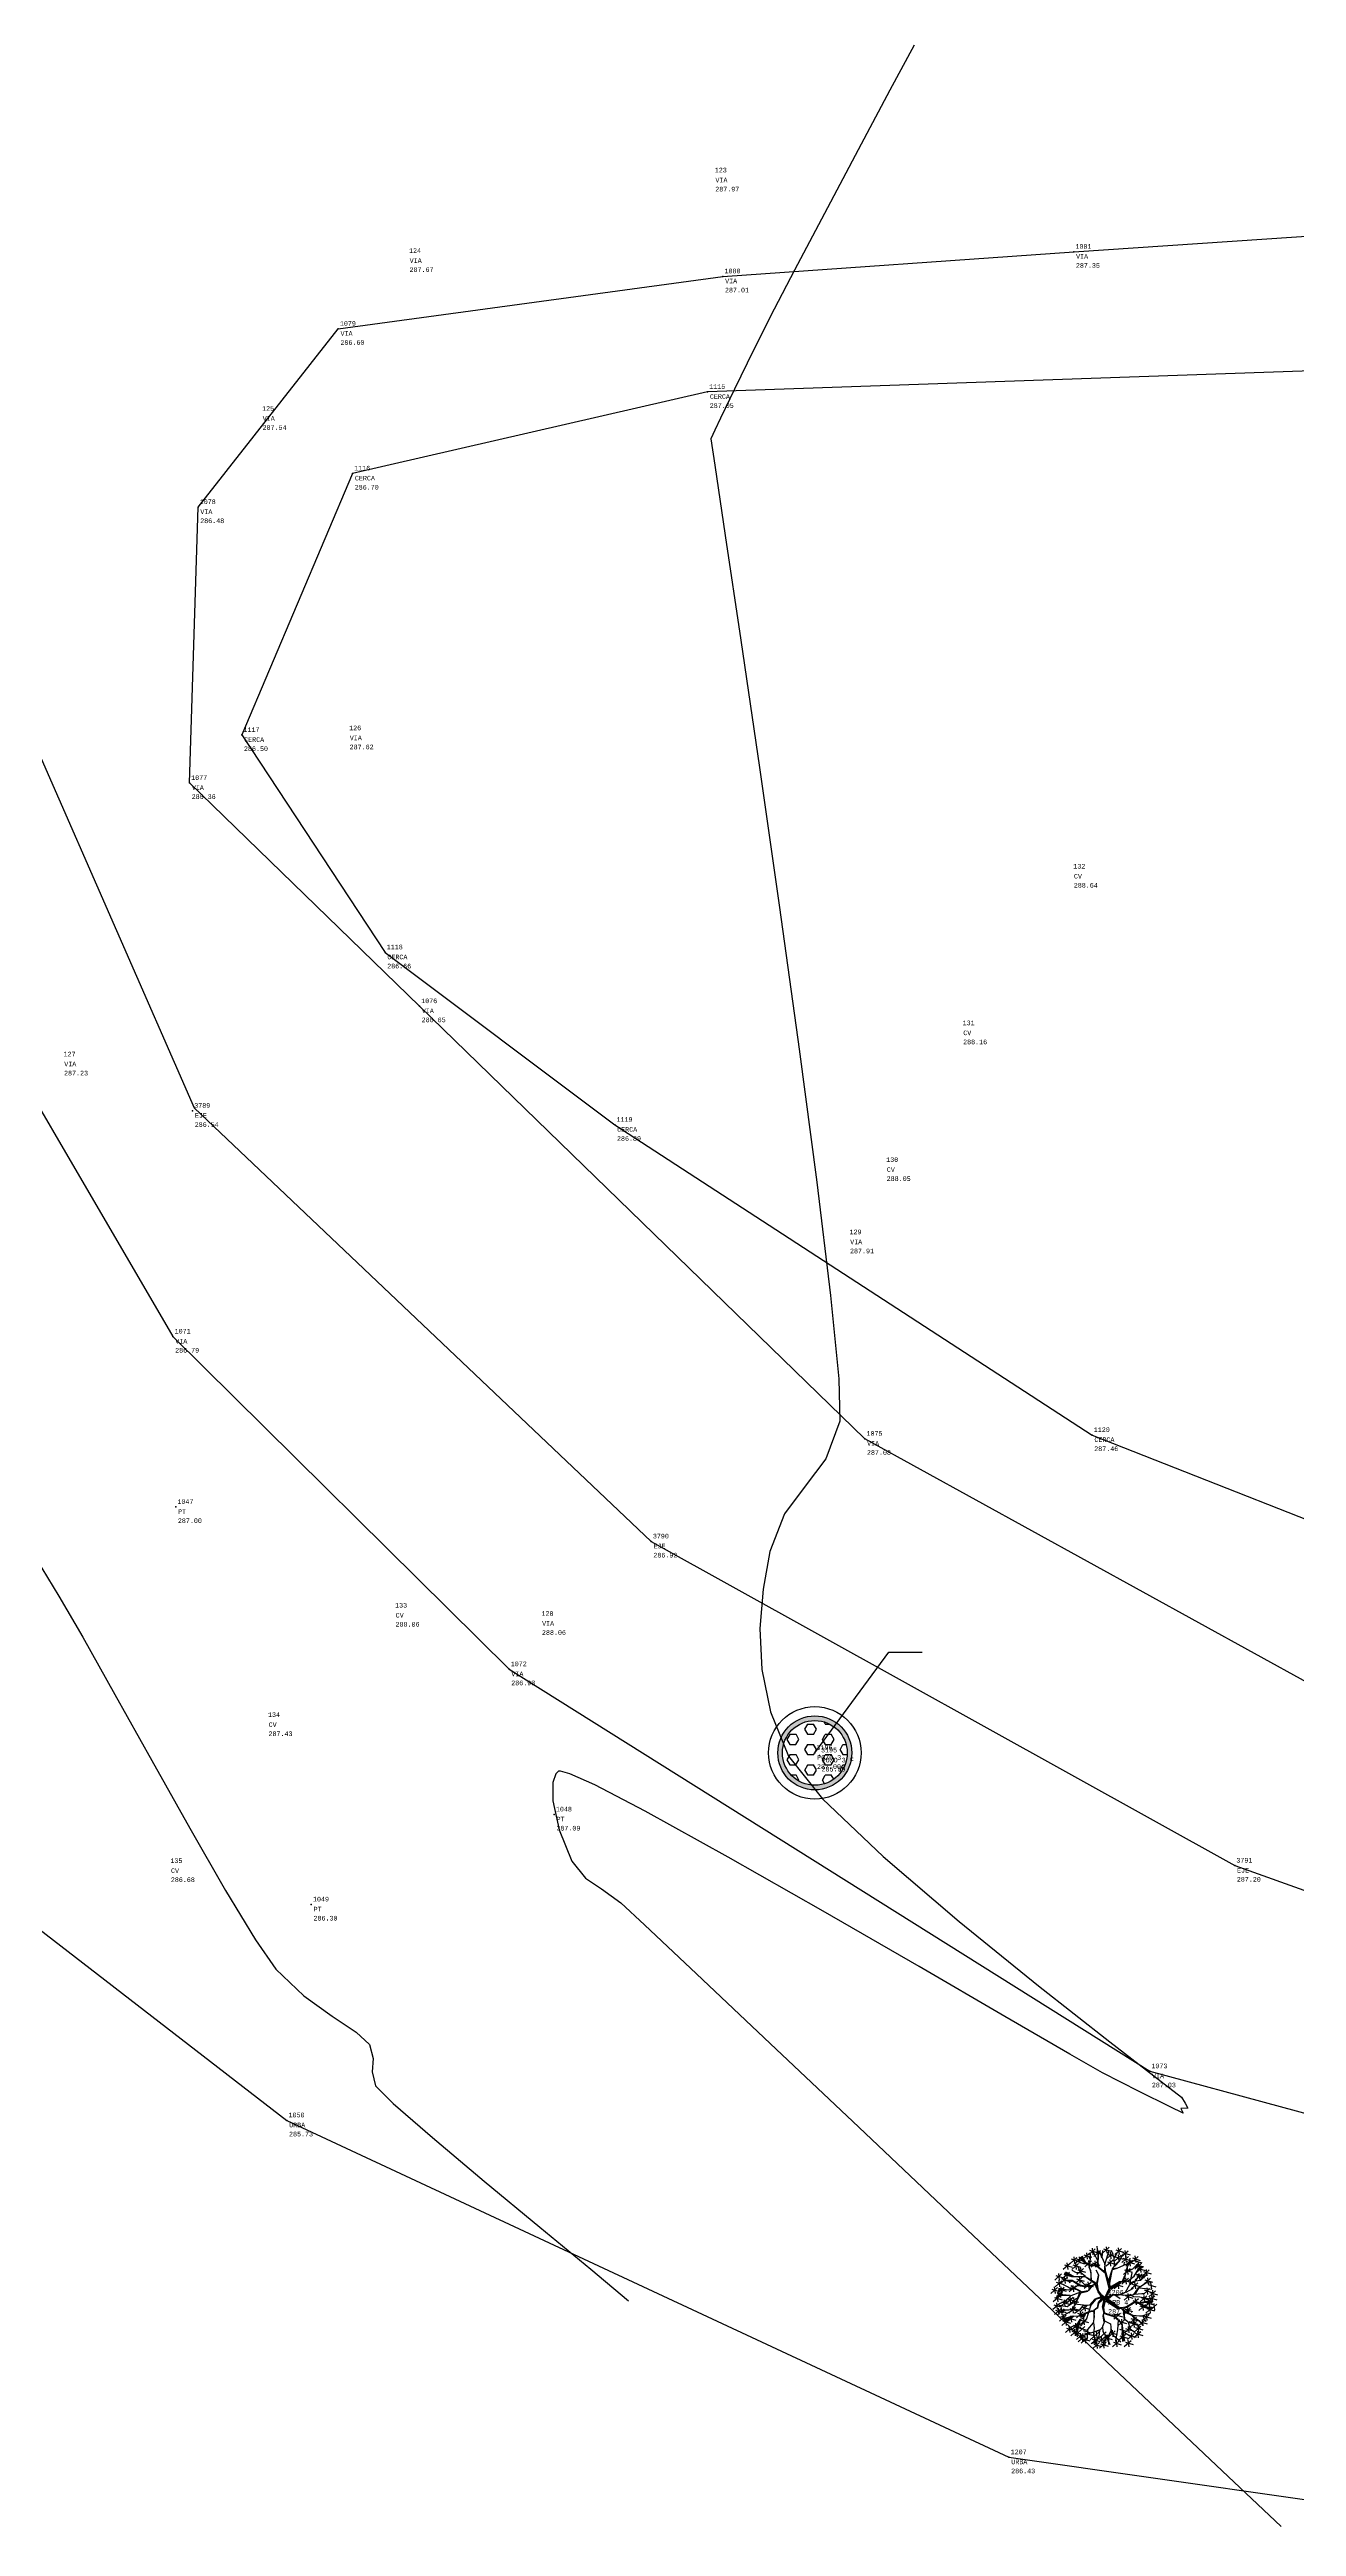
# Model space of a CAD drawing. Header units: metres. Extents: x 5050628 to 5051715, y 2427226 to 2427693.
# Drawn here: x 5051041.55 to 5051055.02, y 2427383.78 to 2427410.56 of the extents above; entities that cross this region are included whole.
import ezdxf
from ezdxf.enums import TextEntityAlignment as Align

# ---------------------------------------------------------------- set-up
doc = ezdxf.new("R2010")
doc.units = ezdxf.units.M
for name, color, linetype in [('1. Eje Vía', 7, 'Continuous'), ('ARBOLES', 3, 'Continuous'), ('C-TOPO-MINR-N', 11, 'Continuous'), ('Cerca', 90, 'FENCELINE2'), ('CVL_PUNTO', 2, 'Continuous'), ('CVL_PUNTO_COR', 2, 'Continuous'), ('CVL_PUNTO_NUM', 2, 'Continuous'), ('POZO', 251, 'Continuous'), ('Texto', 7, 'Continuous'), ('Urbanizacion', 222, 'Continuous'), ('Vía', 40, 'Continuous')]:
    doc.layers.add(name, color=color, linetype=linetype)
doc.styles.add('MONOTXT4', font='monotxt4.shx')
doc.linetypes.add('FENCELINE2', pattern='A,0.25,-0.1,[132,ltypeshp.shx,S=0.1,R=0,X=-0.1,Y=0],-0.1,1', length=1.45)

# ---------------------------------------------------------------- blocks, each defined once
blk = doc.blocks.new('POZO')
h = blk.add_hatch(color=251)
h.dxf.hatch_style = 1
h.paths.add_polyline_path([(0.4, 0, 1), (-0.4, 0, 1)])
h.paths.add_polyline_path([(-0.35, 0, -1), (0.35, 0, -1)], flags=16)
h = blk.add_hatch()
h.set_pattern_fill('HEX', color=252, scale=0.02)
h.set_pattern_definition([(0, (-1173315.06659, -1368270.07615), (0, 0.109985226308), [0.0635, -0.127]), (120, (-1173315.06659, -1368270.07615), (-0.095250000024, -0.054992613154), [0.0635, -0.127]), (60, (-1173315.00309, -1368270.07615), (-0.095250000024, 0.054992613154), [0.0635, -0.127])])
h.paths.add_polyline_path([(-0.35, 0, 1), (0.35, 0, 1)])
at = {"color": 252}
for radius in [0.5, 0.4, 0.35]:
    blk.add_circle((0, 0), radius, dxfattribs=at)
blk = doc.blocks.new('ar-2')
at = {"layer": 'ARBOLES'}
for p, q in [((28.786, 111.965), (28.579, 111.782)), ((28.613, 111.92), (28.846, 111.848)), ((28.69, 111.982), (28.714, 111.782)), ((28.994, 112.147), (28.788, 111.964)), ((28.821, 112.102), (29.055, 112.03)), ((29.043, 111.964), (28.837, 111.781)), ((28.87, 111.919), (29.104, 111.847)), ((28.899, 112.164), (28.922, 111.964)), ((28.948, 111.981), (28.971, 111.781)), ((29.159, 112.15), (28.953, 111.966)), ((29.24, 111.943), (28.972, 112.031)), ((28.986, 112.105), (29.22, 112.033)), ((29.064, 112.167), (29.087, 111.966)), ((29.381, 112.272), (29.175, 112.089)), ((29.208, 112.227), (29.442, 112.155)), ((29.442, 112.04), (29.235, 111.857)), ((29.269, 111.995), (29.502, 111.923)), ((29.286, 112.289), (29.309, 112.089)), ((29.552, 112.413), (29.346, 112.23)), ((29.401, 112.088), (29.364, 112.162)), ((29.379, 112.368), (29.613, 112.296)), ((29.632, 112.027), (29.426, 111.844)), ((29.457, 112.43), (29.48, 112.23)), ((29.459, 111.982), (29.692, 111.91)), ((29.716, 112.36), (29.509, 112.177)), ((29.537, 112.044), (29.56, 111.844)), ((29.543, 112.315), (29.776, 112.243)), ((29.603, 112.491), (29.626, 112.29)), ((29.982, 112.455), (29.776, 112.272)), ((29.809, 112.411), (30.043, 112.339)), ((29.887, 112.473), (29.91, 112.272)), ((30.096, 112.061), (29.889, 111.878)), ((30.099, 112.288), (29.893, 112.105)), ((29.923, 112.016), (30.156, 111.944)), ((29.926, 112.243), (30.16, 112.171)), ((30, 112.078), (30.023, 111.878)), ((30.004, 112.305), (30.027, 112.105)), ((30.344, 112.212), (30.137, 112.029)), ((30.353, 112.423), (30.146, 112.24)), ((30.171, 112.168), (30.404, 112.095)), ((30.18, 112.379), (30.413, 112.306)), ((30.248, 112.23), (30.271, 112.029)), ((30.257, 112.441), (30.28, 112.24)), ((30.555, 112.339), (30.348, 112.155)), ((30.566, 112.171), (30.36, 111.988)), ((30.382, 112.294), (30.615, 112.222)), ((30.393, 112.127), (30.627, 112.054)), ((30.434, 111.919), (30.446, 112)), ((30.459, 112.356), (30.482, 112.155)), ((30.471, 112.189), (30.494, 111.988)), ((30.694, 112.066), (30.488, 111.883)), ((30.521, 112.021), (30.755, 111.949)), ((30.599, 112.083), (30.622, 111.883)), ((30.86, 112.173), (30.654, 111.99)), ((30.687, 112.129), (30.921, 112.056)), ((30.743, 112.051), (30.977, 111.979)), ((30.963, 111.971), (30.756, 111.788)), ((30.765, 112.191), (30.788, 111.99)), ((30.79, 111.926), (31.023, 111.854)), ((31.017, 111.865), (30.81, 111.682)), ((30.857, 111.782), (30.956, 111.857)), ((30.867, 111.988), (30.89, 111.788)), ((30.921, 111.882), (30.945, 111.682)), ((28.4, 111.227), (28.194, 111.044)), ((28.227, 111.182), (28.46, 111.11)), ((28.305, 111.244), (28.328, 111.044)), ((28.528, 111.641), (28.322, 111.457)), ((28.536, 111.431), (28.33, 111.248)), ((28.355, 111.596), (28.589, 111.524)), ((28.363, 111.387), (28.597, 111.315)), ((28.569, 111.108), (28.363, 110.925)), ((28.603, 111.231), (28.396, 111.048)), ((28.43, 111.186), (28.663, 111.114)), ((28.433, 111.658), (28.456, 111.457)), ((28.441, 111.449), (28.464, 111.248)), ((28.474, 111.126), (28.497, 110.925)), ((28.703, 111.533), (28.497, 111.35)), ((28.507, 111.248), (28.53, 111.048)), ((28.68, 111.44), (28.53, 111.502)), ((28.764, 111.682), (28.558, 111.499)), ((28.608, 111.55), (28.631, 111.35)), ((28.669, 111.7), (28.692, 111.499)), ((28.964, 111.276), (28.758, 111.092)), ((28.869, 111.293), (28.892, 111.092)), ((29.153, 111.542), (28.947, 111.359)), ((28.98, 111.498), (29.214, 111.426)), ((29.198, 111.809), (28.992, 111.626)), ((29.025, 111.764), (29.259, 111.692)), ((29.058, 111.56), (29.081, 111.359)), ((29.29, 111.272), (29.084, 111.452)), ((29.103, 111.827), (29.126, 111.626)), ((29.426, 111.381), (29.22, 111.198)), ((29.253, 111.336), (29.486, 111.264)), ((29.331, 111.398), (29.354, 111.198)), ((30.16, 111.33), (30.393, 111.258)), ((30.237, 111.392), (30.26, 111.192)), ((30.572, 111.509), (30.366, 111.326)), ((30.399, 111.465), (30.632, 111.392)), ((30.449, 111.764), (30.683, 111.692)), ((30.477, 111.527), (30.5, 111.326)), ((30.527, 111.827), (30.55, 111.626)), ((30.603, 111.328), (30.677, 111.671)), ((30.85, 111.375), (30.644, 111.192)), ((30.677, 111.33), (30.911, 111.258)), ((30.755, 111.392), (30.778, 111.192)), ((30.808, 111.591), (31.042, 111.519)), ((30.844, 111.82), (31.077, 111.748)), ((31.2, 111.764), (30.994, 111.581)), ((31.222, 111.198), (31.016, 111.015)), ((31.027, 111.72), (31.261, 111.648)), ((31.239, 111.509), (31.033, 111.326)), ((31.049, 111.153), (31.283, 111.081)), ((31.066, 111.465), (31.3, 111.392)), ((31.094, 111.372), (31.231, 111.378)), ((31.105, 111.782), (31.128, 111.581)), ((31.127, 111.215), (31.15, 111.015)), ((31.144, 111.527), (31.167, 111.326)), ((31.164, 111.32), (31.398, 111.248)), ((31.394, 111.125), (31.188, 110.942)), ((31.221, 111.081), (31.455, 111.009)), ((31.242, 111.382), (31.265, 111.182)), ((31.299, 111.143), (31.322, 110.942)), ((28.468, 110.742), (28.262, 110.559)), ((28.48, 110.97), (28.274, 110.787)), ((28.295, 110.697), (28.529, 110.625)), ((28.307, 110.925), (28.541, 110.853)), ((28.513, 110.584), (28.307, 110.401)), ((28.34, 110.539), (28.574, 110.467)), ((28.373, 110.759), (28.396, 110.559)), ((28.385, 110.987), (28.408, 110.787)), ((28.608, 110.578), (28.402, 110.395)), ((28.418, 110.601), (28.441, 110.401)), ((28.435, 110.533), (28.669, 110.461)), ((28.669, 110.386), (28.463, 110.203)), ((28.699, 110.836), (28.493, 110.653)), ((28.513, 110.595), (28.536, 110.395)), ((28.526, 110.791), (28.759, 110.719)), ((28.574, 110.403), (28.597, 110.203)), ((28.604, 110.853), (28.627, 110.653)), ((28.875, 110.925), (28.669, 110.742)), ((28.897, 110.351), (28.69, 110.168)), ((28.702, 110.88), (28.936, 110.808)), ((28.953, 110.629), (28.747, 110.446)), ((28.98, 110.902), (28.774, 110.719)), ((28.78, 110.942), (28.803, 110.742)), ((28.78, 110.585), (29.013, 110.513)), ((28.801, 110.368), (28.825, 110.168)), ((28.807, 110.857), (29.041, 110.785)), ((28.858, 110.647), (28.881, 110.446)), ((28.885, 110.919), (28.908, 110.719)), ((29.183, 110.491), (28.977, 110.308)), ((29.01, 110.446), (29.243, 110.374)), ((29.088, 110.508), (29.111, 110.308)), ((29.32, 110.686), (29.114, 110.503)), ((29.147, 110.641), (29.381, 110.569)), ((29.225, 110.703), (29.248, 110.503)), ((30.328, 110.446), (30.122, 110.263)), ((30.155, 110.402), (30.389, 110.329)), ((30.627, 110.614), (30.421, 110.43)), ((30.638, 111.025), (30.432, 110.841)), ((30.454, 110.569), (30.687, 110.497)), ((30.465, 110.98), (30.699, 110.908)), ((30.532, 110.631), (30.555, 110.43)), ((30.543, 111.042), (30.566, 110.841)), ((30.868, 110.88), (30.662, 110.697)), ((30.716, 110.341), (30.739, 110.14)), ((30.773, 110.897), (30.796, 110.697)), ((31.089, 110.713), (30.883, 110.53)), ((30.916, 110.668), (31.15, 110.596)), ((31.128, 110.97), (30.922, 110.787)), ((30.994, 110.73), (31.017, 110.53)), ((31.2, 110.407), (30.994, 110.224)), ((31.033, 110.987), (31.056, 110.787)), ((31.276, 110.82), (31.07, 110.637)), ((31.301, 110.632), (31.094, 110.449)), ((31.103, 110.776), (31.336, 110.704)), ((31.105, 110.425), (31.128, 110.224)), ((31.128, 110.587), (31.361, 110.515)), ((31.368, 110.97), (31.162, 110.787)), ((31.181, 110.838), (31.204, 110.637)), ((31.195, 110.925), (31.428, 110.853)), ((31.205, 110.649), (31.228, 110.449)), ((31.433, 110.725), (31.227, 110.542)), ((31.273, 110.987), (31.296, 110.787)), ((31.338, 110.742), (31.361, 110.542)), ((28.738, 110.254), (28.532, 110.071)), ((28.565, 110.21), (28.798, 110.138)), ((28.848, 110.035), (28.641, 109.852)), ((28.643, 110.272), (28.666, 110.071)), ((28.675, 109.99), (28.908, 109.918)), ((28.724, 110.306), (28.957, 110.234)), ((28.752, 110.053), (28.776, 109.852)), ((29.013, 109.94), (28.807, 109.757)), ((28.84, 109.895), (29.074, 109.823)), ((29.048, 110.123), (28.842, 109.94)), ((28.875, 110.078), (29.109, 110.006)), ((28.918, 109.957), (28.941, 109.757)), ((28.953, 110.14), (28.976, 109.94)), ((28.974, 109.92), (28.997, 109.72)), ((29.186, 109.821), (28.979, 109.638)), ((29.235, 109.753), (29.028, 109.57)), ((29.237, 110.04), (29.031, 109.856)), ((29.064, 109.995), (29.297, 109.923)), ((29.09, 109.838), (29.113, 109.638)), ((29.113, 110.228), (29.346, 110.156)), ((29.331, 109.718), (29.124, 109.535)), ((29.139, 109.77), (29.162, 109.57)), ((29.158, 109.673), (29.391, 109.601)), ((29.181, 109.913), (29.414, 109.841)), ((29.23, 109.845), (29.463, 109.773)), ((29.235, 109.735), (29.259, 109.535)), ((29.603, 109.817), (29.397, 109.634)), ((29.459, 109.65), (29.692, 109.578)), ((29.508, 109.835), (29.531, 109.634)), ((29.514, 109.523), (29.632, 109.679)), ((29.537, 109.712), (29.56, 109.512)), ((29.581, 109.897), (29.605, 109.696)), ((29.654, 109.673), (29.887, 109.601)), ((29.887, 109.874), (29.681, 109.691)), ((29.904, 109.773), (29.698, 109.59)), ((29.731, 109.735), (29.754, 109.535)), ((29.792, 109.574), (29.815, 109.373)), ((30.01, 109.763), (29.803, 109.579)), ((29.869, 109.753), (29.831, 109.61)), ((29.831, 109.61), (29.85, 109.479)), ((29.837, 109.718), (30.07, 109.646)), ((29.914, 109.78), (29.938, 109.579)), ((30.165, 109.907), (29.959, 109.724)), ((29.992, 109.862), (30.226, 109.79)), ((30.282, 109.601), (30.076, 109.418)), ((30.167, 109.616), (30.211, 109.523)), ((30.187, 109.618), (30.21, 109.418)), ((30.449, 110.246), (30.243, 110.063)), ((30.471, 109.796), (30.265, 109.613)), ((30.276, 110.201), (30.51, 110.129)), ((30.294, 109.956), (30.527, 109.884)), ((30.298, 109.751), (30.532, 109.679)), ((30.354, 110.263), (30.377, 110.063)), ((30.376, 109.813), (30.399, 109.613)), ((30.645, 109.605), (30.439, 109.422)), ((30.65, 110.024), (30.444, 109.841)), ((30.477, 109.979), (30.71, 109.907)), ((30.743, 109.829), (30.537, 109.646)), ((30.55, 109.623), (30.573, 109.422)), ((30.555, 110.041), (30.578, 109.841)), ((30.57, 109.784), (30.804, 109.712)), ((30.811, 110.324), (30.605, 110.14)), ((30.811, 110.191), (30.605, 110.008)), ((30.638, 110.279), (30.872, 110.207)), ((30.648, 109.846), (30.671, 109.646)), ((30.716, 110.208), (30.739, 110.008)), ((30.94, 109.879), (30.733, 109.696)), ((30.944, 110.051), (30.738, 109.868)), ((30.767, 109.835), (31, 109.763)), ((30.771, 110.006), (31.004, 109.934)), ((30.844, 109.897), (30.867, 109.696)), ((30.849, 110.068), (30.872, 109.868)), ((31.078, 110.24), (30.872, 110.057)), ((30.883, 110.226), (31.007, 110.065)), ((30.905, 110.195), (31.138, 110.123)), ((30.983, 110.257), (31.006, 110.057)), ((29.684, 109.547), (29.478, 109.364)), ((29.511, 109.502), (29.745, 109.43)), ((29.589, 109.564), (29.612, 109.364)), ((29.887, 109.556), (29.681, 109.373)), ((29.714, 109.512), (29.948, 109.44)), ((30.109, 109.556), (30.343, 109.484)), ((30.472, 109.561), (30.706, 109.489))]:
    blk.add_line(p, q, dxfattribs=at)
at = {"layer": 'ARBOLES', "color": 27}
for p, q in [((29.041, 111.839), (28.91, 111.982)), ((29.102, 111.683), (29.041, 111.839)), ((29.245, 111.956), (29.091, 112.149)), ((29.115, 112.149), (29.24, 111.988)), ((29.24, 111.988), (29.14, 112.174)), ((29.277, 111.969), (29.158, 112.187)), ((29.383, 111.888), (29.245, 111.956)), ((29.383, 111.9), (29.277, 111.969)), ((29.346, 112.057), (29.369, 111.857)), ((29.37, 111.844), (29.414, 112.149)), ((29.42, 111.733), (29.37, 111.844)), ((29.37, 111.844), (29.42, 111.683)), ((29.494, 111.894), (29.383, 111.9)), ((29.588, 111.876), (29.383, 111.888)), ((29.414, 112.149), (29.395, 112.287)), ((29.619, 111.888), (29.494, 111.894)), ((29.638, 112.025), (29.5, 112.311)), ((29.862, 111.657), (29.588, 111.876)), ((29.638, 112.218), (29.619, 112.342)), ((29.619, 111.888), (29.644, 112.043)), ((29.62, 112.377), (29.643, 112.177)), ((29.638, 112.342), (29.65, 112.224)), ((29.644, 112.043), (29.638, 112.218)), ((29.638, 111.906), (29.644, 111.863)), ((29.644, 111.993), (29.662, 112.348)), ((29.669, 111.832), (29.644, 111.993)), ((29.756, 112.137), (29.688, 112.342)), ((29.762, 112.143), (29.787, 112.361)), ((29.849, 111.956), (29.762, 112.143)), ((29.837, 111.701), (29.855, 111.95)), ((29.874, 111.677), (29.849, 111.956)), ((29.855, 111.956), (29.974, 112.361)), ((30.129, 112.131), (30.048, 112.355)), ((30.08, 111.794), (30.142, 111.882)), ((30.142, 111.882), (30.129, 112.131)), ((30.136, 112.137), (30.229, 112.305)), ((30.142, 111.919), (30.297, 112.038)), ((30.147, 111.882), (30.297, 112.031)), ((30.223, 111.82), (30.428, 111.913)), ((30.297, 112.031), (30.396, 112.249)), ((30.428, 111.913), (30.739, 112.056)), ((30.484, 111.714), (30.546, 111.888)), ((30.546, 111.888), (30.595, 111.956)), ((30.595, 111.956), (30.621, 112.125)), ((30.701, 111.8), (30.857, 111.963)), ((30.757, 111.863), (30.87, 111.943)), ((30.757, 111.85), (30.882, 111.919)), ((28.637, 111.16), (28.419, 111.135)), ((28.431, 111.16), (28.556, 111.166)), ((28.723, 111.148), (28.437, 111.198)), ((28.711, 111.253), (28.481, 111.359)), ((28.53, 111.488), (28.763, 111.416)), ((28.591, 111.638), (28.825, 111.565)), ((28.853, 111.558), (28.611, 111.664)), ((28.853, 111.564), (28.636, 111.67)), ((28.897, 111.564), (28.654, 111.695)), ((28.853, 111.44), (28.68, 111.44)), ((28.829, 111.166), (28.711, 111.253)), ((28.823, 111.166), (28.723, 111.148)), ((28.848, 111.434), (28.755, 111.366)), ((28.791, 111.231), (29.025, 111.159)), ((29.102, 111.085), (28.804, 110.979)), ((29.116, 111.085), (28.811, 111.284)), ((29.016, 111.278), (28.823, 111.166)), ((28.978, 111.677), (28.853, 111.744)), ((29.245, 111.558), (28.853, 111.558)), ((29.091, 111.303), (28.853, 111.44)), ((29.041, 111.297), (28.854, 111.434)), ((29.091, 111.677), (28.978, 111.677)), ((28.997, 111.173), (29.14, 111.098)), ((29.246, 111.253), (29.016, 111.278)), ((29.234, 111.272), (29.041, 111.297)), ((29.277, 111.259), (29.091, 111.303)), ((29.258, 111.564), (29.102, 111.683)), ((29.339, 111.129), (29.102, 111.085)), ((29.109, 111.067), (29.327, 111.116)), ((29.494, 111.409), (29.245, 111.558)), ((29.408, 111.26), (29.265, 111.26)), ((29.563, 111.334), (29.271, 111.534)), ((29.457, 111.285), (29.277, 111.259)), ((29.47, 111.285), (29.339, 111.129)), ((29.433, 111.278), (29.339, 111.129)), ((29.42, 111.683), (29.414, 111.471)), ((29.439, 111.458), (29.42, 111.733)), ((29.544, 111.334), (29.457, 111.285)), ((29.55, 111.309), (29.47, 111.285)), ((29.619, 111.328), (29.494, 111.409)), ((29.55, 111.309), (29.625, 111.135)), ((29.595, 111.266), (29.563, 111.334)), ((29.662, 111.601), (29.576, 111.757)), ((29.6, 111.352), (29.656, 111.595)), ((29.644, 111.11), (29.6, 111.322)), ((29.656, 111.129), (29.619, 111.328)), ((29.625, 111.346), (29.662, 111.601)), ((29.763, 110.923), (29.638, 111.098)), ((29.749, 110.967), (29.644, 111.11)), ((29.756, 110.992), (29.656, 111.129)), ((29.881, 111.664), (29.669, 111.832)), ((29.848, 110.918), (29.98, 111.197)), ((29.848, 110.918), (30.004, 111.179)), ((29.98, 111.197), (29.862, 111.657)), ((29.967, 111.378), (29.881, 111.664)), ((29.918, 110.992), (30.017, 111.16)), ((29.961, 111.421), (30.067, 111.77)), ((29.998, 111.352), (29.967, 111.378)), ((30.004, 111.179), (29.974, 111.346)), ((29.98, 111.384), (30.017, 111.534)), ((29.998, 111.365), (30.08, 111.794)), ((30.017, 111.179), (29.998, 111.352)), ((30.017, 111.246), (30.297, 111.409)), ((30.03, 111.209), (30.253, 111.359)), ((30.036, 111.179), (30.309, 111.396)), ((30.086, 111.776), (30.223, 111.82)), ((30.104, 111.813), (30.229, 111.826)), ((30.333, 111.375), (30.126, 111.192)), ((30.279, 111.017), (30.472, 111.091)), ((30.297, 111.409), (30.422, 111.421)), ((30.309, 111.396), (30.471, 111.409)), ((30.348, 111.017), (30.478, 111.091)), ((30.385, 111.421), (30.459, 111.59)), ((30.622, 111.809), (30.416, 111.626)), ((30.422, 111.421), (30.446, 111.502)), ((30.446, 111.502), (30.491, 111.701)), ((30.471, 111.409), (30.565, 111.446)), ((30.472, 111.091), (30.609, 111.322)), ((30.491, 111.701), (30.701, 111.8)), ((30.491, 111.091), (30.721, 111.21)), ((30.502, 111.739), (30.695, 111.794)), ((30.565, 111.446), (30.739, 111.577)), ((30.609, 111.322), (30.783, 111.434)), ((30.615, 111.366), (30.789, 111.44)), ((30.727, 111.017), (30.876, 111.216)), ((30.739, 111.577), (30.857, 111.782)), ((30.981, 111.635), (30.775, 111.452)), ((30.777, 111.036), (30.889, 111.229)), ((30.783, 111.648), (31.017, 111.576)), ((30.783, 111.434), (30.939, 111.453)), ((30.789, 111.434), (30.895, 111.621)), ((30.876, 111.216), (31.094, 111.372)), ((30.886, 111.653), (30.909, 111.452)), ((30.889, 111.216), (31.275, 111.173)), ((30.939, 111.453), (31.088, 111.652)), ((30.939, 111.453), (31.119, 111.614)), ((28.396, 111.064), (28.63, 110.991)), ((28.406, 110.992), (28.767, 110.98)), ((28.786, 110.98), (28.412, 111.011)), ((28.648, 110.817), (28.418, 110.705)), ((28.699, 110.637), (28.456, 110.675)), ((28.568, 110.525), (28.462, 110.5)), ((28.63, 110.525), (28.475, 110.482)), ((28.496, 110.341), (28.729, 110.269)), ((28.798, 110.5), (28.531, 110.339)), ((28.755, 110.538), (28.537, 110.532)), ((28.86, 110.357), (28.58, 110.27)), ((28.612, 110.208), (28.842, 110.345)), ((28.923, 110.563), (28.63, 110.525)), ((28.804, 110.979), (28.648, 110.817)), ((28.848, 110.743), (28.699, 110.637)), ((28.991, 110.793), (28.798, 110.5)), ((28.985, 110.805), (28.848, 110.743)), ((29.109, 110.339), (28.86, 110.357)), ((29.284, 110.681), (28.916, 110.724)), ((29.06, 110.538), (28.923, 110.563)), ((29.066, 110.532), (28.923, 110.438)), ((29.072, 111.067), (28.973, 110.799)), ((29.103, 111.06), (28.985, 110.805)), ((29.178, 110.669), (29.06, 110.538)), ((29.228, 110.432), (29.109, 110.339)), ((29.122, 110.332), (29.228, 110.407)), ((29.228, 110.407), (29.165, 110.282)), ((29.408, 110.693), (29.178, 110.669)), ((29.253, 110.426), (29.184, 110.282)), ((29.414, 110.507), (29.228, 110.432)), ((29.427, 110.494), (29.253, 110.426)), ((29.421, 110.687), (29.271, 110.245)), ((29.545, 110.868), (29.377, 110.693)), ((29.551, 110.861), (29.408, 110.693)), ((29.514, 110.519), (29.414, 110.507)), ((29.501, 110.482), (29.427, 110.494)), ((29.433, 110.693), (29.582, 110.868)), ((29.52, 110.332), (29.489, 110.152)), ((29.501, 110.519), (29.52, 110.332)), ((29.613, 110.612), (29.514, 110.525)), ((29.582, 110.575), (29.514, 110.519)), ((29.52, 110.307), (29.526, 110.513)), ((29.738, 110.942), (29.545, 110.868)), ((29.756, 110.917), (29.551, 110.861)), ((29.626, 110.6), (29.582, 110.575)), ((29.644, 110.774), (29.613, 110.612)), ((29.651, 110.743), (29.626, 110.6)), ((29.848, 110.918), (29.651, 110.743)), ((29.657, 110.768), (29.781, 110.936)), ((29.812, 110.923), (29.657, 110.768)), ((29.855, 110.917), (29.749, 110.967)), ((29.855, 110.917), (29.756, 110.992)), ((29.812, 110.874), (29.769, 110.625)), ((29.848, 110.918), (29.775, 110.612)), ((29.775, 110.612), (29.812, 110.457)), ((29.8, 110.45), (29.787, 110.357)), ((29.787, 110.357), (29.819, 110.183)), ((29.819, 110.432), (29.794, 110.364)), ((29.794, 110.364), (29.837, 110.208)), ((29.856, 110.812), (29.8, 110.618)), ((29.8, 110.618), (29.825, 110.469)), ((29.812, 110.457), (29.887, 110.413)), ((29.825, 110.469), (29.912, 110.426)), ((29.848, 110.918), (29.887, 110.811)), ((29.893, 110.954), (29.881, 110.917)), ((29.881, 110.917), (29.905, 110.817)), ((29.887, 110.811), (30.223, 110.599)), ((29.887, 110.413), (30.124, 110.345)), ((29.905, 110.817), (29.918, 110.917)), ((29.912, 110.426), (30.092, 110.37)), ((29.918, 110.936), (30.043, 111.017)), ((29.918, 110.917), (29.918, 110.992)), ((29.924, 110.911), (30.018, 110.986)), ((29.93, 110.898), (30.291, 110.618)), ((29.937, 110.805), (29.93, 110.867)), ((29.93, 110.867), (30.21, 110.655)), ((30.204, 110.631), (29.937, 110.805)), ((29.949, 110.886), (30.092, 111.005)), ((30.21, 110.655), (29.967, 110.811)), ((30.018, 110.986), (30.105, 111.017)), ((30.285, 110.413), (30.055, 110.382)), ((30.092, 111.005), (30.155, 111.005)), ((30.105, 111.017), (30.298, 111.017)), ((30.124, 110.37), (30.254, 110.264)), ((30.124, 110.345), (30.248, 110.245)), ((30.13, 110.37), (30.285, 110.413)), ((30.155, 111.005), (30.31, 110.892)), ((30.192, 110.986), (30.323, 111.011)), ((30.291, 110.618), (30.204, 110.631)), ((30.223, 110.599), (30.341, 110.593)), ((30.298, 111.017), (30.422, 110.992)), ((30.309, 110.618), (30.372, 110.618)), ((30.341, 110.593), (30.422, 110.493)), ((30.372, 110.618), (30.502, 110.649)), ((30.403, 110.581), (30.446, 110.493)), ((30.409, 110.581), (30.534, 110.643)), ((30.416, 110.488), (30.428, 110.282)), ((30.422, 110.992), (30.727, 111.017)), ((30.422, 110.493), (30.701, 110.369)), ((30.453, 110.282), (30.435, 110.482)), ((30.446, 110.493), (30.695, 110.388)), ((30.502, 110.649), (30.739, 110.787)), ((30.528, 110.992), (30.659, 110.986)), ((30.534, 110.643), (30.733, 110.768)), ((30.628, 111.005), (30.721, 110.955)), ((30.683, 110.364), (30.883, 110.226)), ((30.695, 110.835), (30.928, 110.763)), ((30.695, 110.388), (31, 110.35)), ((30.701, 110.369), (31.019, 110.376)), ((30.721, 110.955), (30.908, 110.942)), ((30.733, 110.768), (30.9, 110.737)), ((30.739, 110.787), (30.882, 110.755)), ((30.746, 111.023), (30.976, 111.048)), ((30.882, 110.755), (31.199, 110.787)), ((30.9, 110.737), (31.156, 110.631)), ((31.138, 110.612), (30.907, 110.724)), ((30.908, 110.942), (31.293, 110.874)), ((31.181, 110.811), (30.919, 110.761)), ((30.955, 110.925), (31.189, 110.853)), ((30.976, 111.048), (31.063, 111.042)), ((31, 110.35), (31.099, 110.195)), ((31.019, 110.376), (31.231, 110.443)), ((31.027, 110.363), (31.261, 110.29)), ((31.249, 110.581), (31.138, 110.612)), ((31.261, 110.599), (31.144, 110.625)), ((31.156, 110.631), (31.274, 110.625)), ((31.298, 110.798), (31.181, 110.811)), ((31.199, 110.787), (31.293, 110.755)), ((31.298, 110.78), (31.224, 110.792)), ((28.705, 110.282), (28.58, 110.257)), ((28.599, 110.233), (28.705, 110.282)), ((28.991, 110.096), (28.755, 109.984)), ((29.035, 110.158), (28.96, 109.791)), ((29.091, 110.245), (28.973, 109.766)), ((29.078, 110.251), (28.991, 110.096)), ((29.184, 110.282), (29.078, 110.251)), ((29.286, 110.273), (29.08, 110.09)), ((29.215, 109.772), (29.085, 109.691)), ((29.271, 110.245), (29.103, 110.052)), ((29.191, 110.29), (29.214, 110.09)), ((29.676, 109.915), (29.215, 109.772)), ((29.246, 109.784), (29.713, 109.952)), ((29.302, 109.679), (29.259, 109.616)), ((29.321, 109.952), (29.302, 109.679)), ((29.489, 110.152), (29.321, 109.952)), ((29.632, 109.695), (29.426, 109.512)), ((29.677, 109.879), (29.47, 109.696)), ((29.663, 109.729), (29.47, 109.517)), ((29.52, 109.984), (29.489, 109.753)), ((29.495, 110.164), (29.52, 109.984)), ((29.663, 109.722), (29.539, 109.511)), ((29.682, 109.915), (29.663, 109.729)), ((29.781, 110.027), (29.682, 109.915)), ((29.831, 110.195), (29.775, 110.04)), ((29.775, 110.04), (29.787, 109.884)), ((29.787, 109.884), (29.869, 109.753)), ((29.837, 110.208), (30.018, 110.12)), ((29.875, 109.753), (29.999, 109.492)), ((30.024, 109.909), (29.955, 109.76)), ((29.962, 109.747), (29.955, 109.486)), ((30.043, 109.915), (29.962, 109.747)), ((30.018, 110.12), (30.043, 109.915)), ((30.03, 109.965), (30.024, 109.909)), ((30.043, 109.915), (30.099, 109.772)), ((30.07, 109.924), (30.093, 109.724)), ((30.099, 109.772), (30.335, 109.573)), ((30.235, 109.934), (30.167, 109.616)), ((30.248, 110.245), (30.235, 109.934)), ((30.26, 110.257), (30.379, 110.071)), ((30.366, 110.046), (30.379, 109.853)), ((30.397, 109.585), (30.372, 109.841)), ((30.379, 110.071), (30.397, 109.884)), ((30.379, 109.853), (30.422, 109.592)), ((30.391, 109.884), (30.441, 109.592)), ((30.397, 109.884), (30.652, 109.735)), ((30.428, 110.282), (30.546, 110.189)), ((30.546, 110.189), (30.615, 109.971)), ((30.565, 110.171), (30.814, 110.102)), ((30.578, 110.189), (30.827, 110.108)), ((30.615, 109.971), (30.771, 109.853)), ((30.638, 110.146), (30.872, 110.074)), ((30.827, 110.108), (30.914, 109.977))]:
    blk.add_line(p, q, dxfattribs=at)

msp = doc.modelspace()

# ---------------------------------------------------------------- linework, layer by layer
at = {"layer": '1. Eje Vía', "elevation": 280.286, "flags": 128}
msp.add_lwpolyline([(5051034.273, 2427415.772), (5051037.725, 2427410.319), (5051040.59, 2427404.865), (5051043.111, 2427399.117), (5051048.049, 2427394.428), (5051054.354, 2427390.924), (5051061.178, 2427388.486)], dxfattribs=at)
at = {"layer": 'C-TOPO-MINR-N', "color": 32, "linetype": 'Continuous', "lineweight": -3}
for points in [[(5051050.89, 2427410.603, 287.966), (5051050.628, 2427410.116, 287.966), (5051050.284, 2427409.472, 287.966), (5051049.92, 2427408.784, 287.966), (5051049.597, 2427408.171, 287.966), (5051049.378, 2427407.749, 287.966), (5051049.155, 2427407.304, 287.966), (5051048.95, 2427406.884, 287.966), (5051048.799, 2427406.57, 287.966), (5051048.738, 2427406.441, 287.966), (5051048.714, 2427406.394, 287.966), (5051048.694, 2427406.346, 287.966), (5051048.735, 2427406.064, 287.966), (5051048.849, 2427405.301, 287.966), (5051049.017, 2427404.172, 287.966), (5051049.218, 2427402.794, 287.966), (5051049.435, 2427401.282, 287.966), (5051049.648, 2427399.749, 287.966), (5051049.839, 2427398.312, 287.966), (5051049.988, 2427397.087, 287.966), (5051050.077, 2427396.187, 287.966), (5051050.087, 2427395.729, 287.966), (5051049.936, 2427395.322, 287.966), (5051049.714, 2427395.025, 287.966), (5051049.489, 2427394.728, 287.966), (5051049.331, 2427394.32, 287.966), (5051049.26, 2427393.912, 287.966), (5051049.224, 2427393.488, 287.966), (5051049.243, 2427393.046, 287.966), (5051049.339, 2427392.586, 287.966), (5051049.534, 2427392.107, 287.966), (5051049.9, 2427391.647, 287.966), (5051050.555, 2427391.024, 287.966), (5051051.375, 2427390.321, 287.966), (5051052.233, 2427389.625, 287.966), (5051053.003, 2427389.02, 287.966), (5051053.56, 2427388.591, 287.966), (5051053.779, 2427388.423, 287.966), (5051053.819, 2427388.357, 287.966), (5051053.847, 2427388.302, 287.966), (5051053.771, 2427388.3, 287.966), (5051053.796, 2427388.25, 287.966), (5051053.655, 2427388.317, 287.966), (5051053.321, 2427388.481, 287.966), (5051052.926, 2427388.683, 287.966), (5051052.571, 2427388.885, 287.966), (5051051.871, 2427389.293, 287.966), (5051050.943, 2427389.834, 287.966), (5051049.907, 2427390.432, 287.966), (5051048.881, 2427391.017, 287.966), (5051047.984, 2427391.512, 287.966), (5051047.438, 2427391.796, 287.966), (5051047.169, 2427391.918, 287.966), (5051047.07, 2427391.947, 287.966), (5051047.048, 2427391.944, 287.966), (5051047.019, 2427391.915, 287.966), (5051046.985, 2427391.823, 287.966), (5051046.985, 2427391.625, 287.966), (5051047.055, 2427391.311, 287.966), (5051047.192, 2427390.972, 287.966), (5051047.34, 2427390.789, 287.966), (5051047.513, 2427390.674, 287.966), (5051047.722, 2427390.522, 287.966), (5051047.977, 2427390.283, 287.966), (5051048.54, 2427389.753, 287.966), (5051049.336, 2427389.001, 287.966), (5051050.291, 2427388.098, 287.966), (5051051.331, 2427387.114, 287.966), (5051052.382, 2427386.12, 287.966), (5051053.369, 2427385.187, 287.966), (5051054.218, 2427384.383, 287.966), (5051054.855, 2427383.781, 287.966)], [(5051041.404, 2427394.241, 286.966), (5051041.648, 2427393.837, 286.966), (5051041.906, 2427393.393, 286.966), (5051042.254, 2427392.775, 286.966), (5051042.652, 2427392.061, 286.966), (5051043.063, 2427391.329, 286.966), (5051043.449, 2427390.657, 286.966), (5051043.772, 2427390.123, 286.966), (5051043.993, 2427389.804, 286.966), (5051044.294, 2427389.518, 286.966), (5051044.603, 2427389.296, 286.966), (5051044.86, 2427389.124, 286.966), (5051045.005, 2427388.989, 286.966), (5051045.043, 2427388.839, 286.966), (5051045.034, 2427388.697, 286.966), (5051045.071, 2427388.545, 286.966), (5051045.262, 2427388.352, 286.966), (5051045.684, 2427387.985, 286.966), (5051046.243, 2427387.515, 286.966), (5051046.845, 2427387.017, 286.966), (5051047.396, 2427386.561, 286.966), (5051047.803, 2427386.221, 286.966)]]:
    msp.add_polyline3d(points, dxfattribs=at)
at = {"layer": 'Cerca', "elevation": 288.544, "flags": 128}
msp.add_lwpolyline([(5051055.188, 2427407.082), (5051048.658, 2427406.854), (5051044.822, 2427405.972), (5051043.625, 2427403.146), (5051045.173, 2427400.796), (5051047.656, 2427398.932), (5051052.813, 2427395.579), (5051056.385, 2427394.171), (5051065.288, 2427391.181)], dxfattribs=at)
at = {"layer": 'CVL_PUNTO', "color": 4}
for p in [(5051052.615, 2427408.369, 287.814), (5051052.615, 2427408.369, 287.814), (5051048.823, 2427408.103, 287.477), (5051048.823, 2427408.103, 287.477), (5051044.667, 2427407.536, 287.062), (5051044.667, 2427407.536, 287.062), (5051048.658, 2427406.854, 287.514), (5051048.658, 2427406.854, 287.514), (5051044.822, 2427405.972, 287.168), (5051044.822, 2427405.972, 287.168), (5051043.152, 2427405.609, 286.942), (5051043.152, 2427405.609, 286.942), (5051043.625, 2427403.146, 286.963), (5051043.625, 2427403.146, 286.963), (5051043.06, 2427402.627, 286.829), (5051043.06, 2427402.627, 286.829), (5051045.173, 2427400.796, 287.123), (5051045.173, 2427400.796, 287.123), (5051045.545, 2427400.214, 287.118), (5051045.545, 2427400.214, 287.118), (5051043.093, 2427399.083, 287.009), (5051043.093, 2427399.083, 287.009), (5051047.656, 2427398.932, 287.36), (5051047.656, 2427398.932, 287.36), (5051042.881, 2427396.643, 287.258), (5051042.881, 2427396.643, 287.258), (5051050.357, 2427395.538, 287.551), (5051050.357, 2427395.538, 287.551), (5051052.813, 2427395.579, 287.928), (5051052.813, 2427395.579, 287.928), (5051042.911, 2427394.801, 287.469), (5051042.911, 2427394.801, 287.469), (5051048.049, 2427394.428, 287.385), (5051048.049, 2427394.428, 287.385), (5051046.513, 2427393.047, 287.451), (5051046.513, 2427393.047, 287.451), (5051049.817, 2427392.143, 287.463), (5051049.817, 2427392.143, 287.463), (5051049.866, 2427392.115, 286.054), (5051049.866, 2427392.115, 286.054), (5051047.001, 2427391.477, 287.555), (5051047.001, 2427391.477, 287.555), (5051054.354, 2427390.924, 287.663), (5051054.354, 2427390.924, 287.663), (5051044.376, 2427390.504, 286.769), (5051044.376, 2427390.504, 286.769), (5051053.436, 2427388.701, 287.492), (5051053.436, 2427388.701, 287.492), (5051044.112, 2427388.171, 286.193), (5051044.112, 2427388.171, 286.193), (5051052.963, 2427386.254, 288.027), (5051052.963, 2427386.254, 288.027), (5051051.915, 2427384.529, 286.901), (5051051.915, 2427384.529, 286.901)]:
    msp.add_point(p, dxfattribs=at)
at = {"layer": 'Texto', "linetype": 'ByBlock', "lineweight": -2}
msp.add_line((5051050.616, 2427393.232, 287.463), (5051050.976, 2427393.232, 287.463), dxfattribs=at)
at = {"layer": 'Texto', "linetype": 'ByBlock', "lineweight": -2, "elevation": 287.463}
msp.add_lwpolyline([(5051049.817, 2427392.143), (5051050.616, 2427393.232)], dxfattribs=at)
at = {"layer": 'Urbanizacion', "elevation": 278.688, "flags": 128}
msp.add_lwpolyline([(5051026.388, 2427412.153), (5051030.125, 2427405.009), (5051033.209, 2427400.039), (5051035.417, 2427396.94), (5051039.143, 2427392.005), (5051044.112, 2427388.171), (5051051.915, 2427384.529), (5051056.643, 2427383.852)], dxfattribs=at)
at = {"layer": 'Vía'}
for points in [[(5051035.597, 2427410.942, 286.303), (5051038.563, 2427406.061, 286.482), (5051040.249, 2427401.146, 286.878), (5051042.881, 2427396.643, 287.258), (5051046.513, 2427393.047, 287.451), (5051053.436, 2427388.701, 287.492), (5051061.888, 2427386.411, 288.146)], [(5051055.772, 2427392.555, 287.844), (5051050.357, 2427395.538, 287.551), (5051045.545, 2427400.214, 287.118), (5051043.06, 2427402.627, 286.829), (5051043.152, 2427405.609, 286.942), (5051044.667, 2427407.536, 287.062), (5051048.823, 2427408.103, 287.477), (5051052.615, 2427408.369, 287.814), (5051058.764, 2427408.781, 288.565)]]:
    msp.add_polyline3d(points, dxfattribs=at)

# ---------------------------------------------------------------- block references
at = {"layer": 'ARBOLES', "lineweight": 0, "xscale": 0.3543167345633265, "yscale": 0.3543167345633265, "zscale": 0.3543167345633265}
msp.add_blockref('ar-2', (5051042.376, 2427346.954, 288.027), dxfattribs=at)
at = {"layer": 'POZO'}
msp.add_blockref('POZO', (5051049.817, 2427392.143, 287.463), dxfattribs=at)

# ---------------------------------------------------------------- texts
at = {"layer": 'CVL_PUNTO_COR', "color": 0, "style": 'MONOTXT4'}
for s, p in [('287.97', (5051048.741, 2427409.071, 288.435)), ('287.67', (5051045.437, 2427408.201, 288.139)), ('287.54', (5051043.849, 2427406.494, 288.011)), ('287.62', (5051044.79, 2427403.041, 288.085)), ('288.64', (5051052.615, 2427401.546, 289.107)), ('288.16', (5051051.419, 2427399.853, 288.627)), ('287.23', (5051041.704, 2427399.516, 287.7)), ('288.05', (5051050.593, 2427398.375, 288.515)), ('287.91', (5051050.197, 2427397.593, 288.377)), ('288.06', (5051045.286, 2427393.558, 288.531)), ('288.06', (5051046.868, 2427393.469, 288.53)), ('287.43', (5051043.913, 2427392.375, 287.898)), ('286.68', (5051042.858, 2427390.797, 287.149))]:
    msp.add_text(s, height=0.05, dxfattribs=at).set_placement(p, align=Align.TOP_LEFT)
at = {"layer": 'CVL_PUNTO_COR', "color": 4, "style": 'MONOTXT4'}
for s, p in [('287.35', (5051052.638, 2427408.246, 287.814)), ('287.01', (5051048.846, 2427407.98, 287.477)), ('286.60', (5051044.69, 2427407.413, 287.062)), ('287.05', (5051048.681, 2427406.731, 287.514)), ('286.70', (5051044.845, 2427405.849, 287.168)), ('286.48', (5051043.175, 2427405.486, 286.942)), ('286.50', (5051043.648, 2427403.023, 286.963)), ('286.36', (5051043.083, 2427402.504, 286.829)), ('286.66', (5051045.196, 2427400.673, 287.123)), ('286.65', (5051045.568, 2427400.091, 287.118)), ('286.54', (5051043.116, 2427398.96, 287.009)), ('286.89', (5051047.679, 2427398.809, 287.36)), ('286.79', (5051042.904, 2427396.52, 287.258)), ('287.08', (5051050.38, 2427395.415, 287.551)), ('287.46', (5051052.836, 2427395.456, 287.928)), ('287.00', (5051042.934, 2427394.678, 287.469)), ('286.92', (5051048.072, 2427394.305, 287.385)), ('286.98', (5051046.536, 2427392.924, 287.451)), ('287.00', (5051049.84, 2427392.02, 287.463)), ('285.59', (5051049.889, 2427391.992, 286.054)), ('287.09', (5051047.024, 2427391.354, 287.555)), ('287.20', (5051054.377, 2427390.801, 287.663)), ('286.30', (5051044.399, 2427390.381, 286.769)), ('287.03', (5051053.459, 2427388.578, 287.492)), ('285.73', (5051044.135, 2427388.048, 286.193)), ('287.56', (5051052.986, 2427386.131, 288.027)), ('286.43', (5051051.938, 2427384.406, 286.901))]:
    msp.add_text(s, height=0.05, dxfattribs=at).set_placement(p, align=Align.TOP_LEFT)
at = {"layer": 'CVL_PUNTO_NUM', "color": 0, "style": 'MONOTXT4'}
for s, p in [('123', (5051048.736, 2427409.212, 288.435)), ('124', (5051045.432, 2427408.342, 288.139)), ('125', (5051043.844, 2427406.635, 288.011)), ('126', (5051044.785, 2427403.182, 288.085)), ('132', (5051052.61, 2427401.687, 289.107)), ('131', (5051051.414, 2427399.994, 288.627)), ('127', (5051041.699, 2427399.657, 287.7)), ('130', (5051050.588, 2427398.516, 288.515)), ('129', (5051050.192, 2427397.734, 288.377)), ('133', (5051045.281, 2427393.699, 288.531)), ('128', (5051046.863, 2427393.61, 288.53)), ('134', (5051043.908, 2427392.516, 287.898)), ('135', (5051042.853, 2427390.938, 287.149))]:
    msp.add_text(s, height=0.05, dxfattribs=at).set_placement(p, align=Align.BOTTOM_LEFT)
for s, p in [('VIA', (5051048.743, 2427409.169, 288.435)), ('VIA', (5051045.439, 2427408.299, 288.139)), ('VIA', (5051043.851, 2427406.592, 288.011)), ('VIA', (5051044.792, 2427403.139, 288.085)), ('CV', (5051052.617, 2427401.644, 289.107)), ('CV', (5051051.421, 2427399.951, 288.627)), ('VIA', (5051041.706, 2427399.614, 287.7)), ('CV', (5051050.595, 2427398.473, 288.515)), ('VIA', (5051050.199, 2427397.691, 288.377)), ('CV', (5051045.288, 2427393.656, 288.531)), ('VIA', (5051046.87, 2427393.567, 288.53)), ('CV', (5051043.915, 2427392.473, 287.898)), ('CV', (5051042.86, 2427390.895, 287.149))]:
    msp.add_text(s, height=0.05, dxfattribs=at).set_placement(p, align=Align.TOP_LEFT)
at = {"layer": 'CVL_PUNTO_NUM', "color": 4, "style": 'MONOTXT4'}
for s, p in [('1081', (5051052.633, 2427408.387, 287.814)), ('1080', (5051048.841, 2427408.121, 287.477)), ('1079', (5051044.685, 2427407.554, 287.062)), ('1115', (5051048.676, 2427406.872, 287.514)), ('1116', (5051044.84, 2427405.99, 287.168)), ('1078', (5051043.17, 2427405.627, 286.942)), ('1117', (5051043.643, 2427403.164, 286.963)), ('1077', (5051043.078, 2427402.645, 286.829)), ('1118', (5051045.191, 2427400.814, 287.123)), ('1076', (5051045.563, 2427400.232, 287.118)), ('3789', (5051043.111, 2427399.101, 287.009)), ('1119', (5051047.674, 2427398.95, 287.36)), ('1071', (5051042.899, 2427396.661, 287.258)), ('1075', (5051050.375, 2427395.556, 287.551)), ('1120', (5051052.831, 2427395.597, 287.928)), ('1047', (5051042.929, 2427394.819, 287.469)), ('3790', (5051048.067, 2427394.446, 287.385)), ('1072', (5051046.531, 2427393.065, 287.451)), ('3196', (5051049.835, 2427392.161, 287.463)), ('3195', (5051049.884, 2427392.133, 286.054)), ('1048', (5051047.019, 2427391.495, 287.555)), ('3791', (5051054.372, 2427390.942, 287.663)), ('1049', (5051044.394, 2427390.522, 286.769)), ('1073', (5051053.454, 2427388.719, 287.492)), ('1050', (5051044.13, 2427388.189, 286.193)), ('1206', (5051052.981, 2427386.272, 288.027)), ('1207', (5051051.933, 2427384.547, 286.901))]:
    msp.add_text(s, height=0.05, dxfattribs=at).set_placement(p, align=Align.BOTTOM_LEFT)
for s, p in [('VIA', (5051052.64, 2427408.344, 287.814)), ('VIA', (5051048.848, 2427408.078, 287.477)), ('VIA', (5051044.692, 2427407.511, 287.062)), ('CERCA', (5051048.683, 2427406.829, 287.514)), ('CERCA', (5051044.847, 2427405.947, 287.168)), ('VIA', (5051043.177, 2427405.584, 286.942)), ('CERCA', (5051043.65, 2427403.121, 286.963)), ('VIA', (5051043.085, 2427402.602, 286.829)), ('CERCA', (5051045.198, 2427400.771, 287.123)), ('VIA', (5051045.57, 2427400.189, 287.118)), ('EJE', (5051043.118, 2427399.058, 287.009)), ('CERCA', (5051047.681, 2427398.907, 287.36)), ('VIA', (5051042.906, 2427396.618, 287.258)), ('VIA', (5051050.382, 2427395.513, 287.551)), ('CERCA', (5051052.838, 2427395.554, 287.928)), ('PT', (5051042.936, 2427394.776, 287.469)), ('EJE', (5051048.074, 2427394.403, 287.385)), ('VIA', (5051046.538, 2427393.022, 287.451)), ('POZO 3', (5051049.842, 2427392.118, 287.463)), ('POZO 3 F', (5051049.891, 2427392.09, 286.054)), ('PT', (5051047.026, 2427391.452, 287.555)), ('EJE', (5051054.379, 2427390.899, 287.663)), ('PT', (5051044.401, 2427390.479, 286.769)), ('VIA', (5051053.461, 2427388.676, 287.492)), ('URBA', (5051044.137, 2427388.146, 286.193)), ('ARB 4', (5051052.988, 2427386.229, 288.027)), ('URBA', (5051051.94, 2427384.504, 286.901))]:
    msp.add_text(s, height=0.05, dxfattribs=at).set_placement(p, align=Align.TOP_LEFT)

doc.saveas('drawing.dxf')
